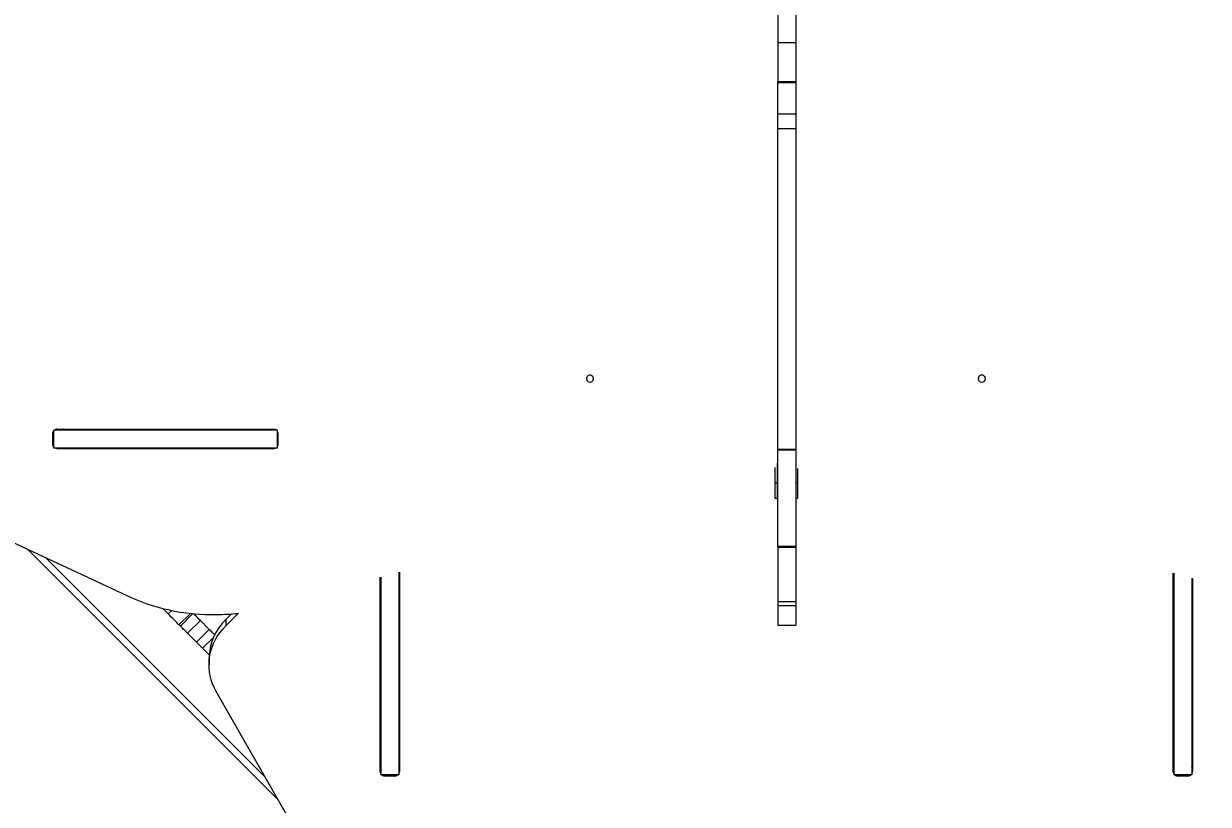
# Model space of a CAD drawing. Header units: millimetres. Extents: x -6796 to 9036, y -6828 to 5710.
# Drawn here: x -3570 to -2194, y -196 to 711 of the extents above; entities that cross this region are included whole.
import ezdxf

# ---------------------------------------------------------------- set-up
doc = ezdxf.new("R2010")
doc.units = ezdxf.units.MM
doc.layers.add('DIKOM_РАЗМЕР_ЗОНА', color=7, linetype='Continuous')
doc.layers.add('DIKOM_РАЗМЕР_ОБЪЕКТА', color=7, linetype='Continuous')
doc.styles.add('style1', font='arial.ttf', dxfattribs={"width": 0.8})
doc.dimstyles.new('1-50', dxfattribs={"dimtxt": 300, "dimasz": 200, "dimexe": 100, "dimexo": 0, "dimgap": 100, "dimtad": 1, "dimtxsty": 'style1', "dimcen": 200, "dimclrd": 7, "dimclre": 7, "dimclrt": 7, "dimadec": 1, "dimazin": 2, "dimtfac": 1, "dimtmove": 0, "dimatfit": 2, "dimfxl": 0, "dimlwd": 25, "dimlwe": 18, "dimarcsym": 0})

# ---------------------------------------------------------------- blocks, each defined once
blk = doc.blocks.new('*D11')
at = {"layer": 'Defpoints', "color": 0, "transparency": 16777216}
for p in [(-5295.5, 688.9), (5479.4, 352.8), (5479.4, -5858.2)]:
    blk.add_point(p, dxfattribs=at)
at = {"layer": 'DIKOM_РАЗМЕР_ОБЪЕКТА', "color": 7, "lineweight": 18, "transparency": 16777216}
for p, q in [((-5295.5, 688.9), (-5295.5, -5958.2)), ((5479.4, 352.8), (5479.4, -5958.2))]:
    blk.add_line(p, q, dxfattribs=at)
at = {"layer": 'DIKOM_РАЗМЕР_ОБЪЕКТА', "color": 7, "lineweight": 25, "transparency": 16777216}
blk.add_line((-5095.5, -5858.2), (5279.4, -5858.2), dxfattribs=at)
at = {"layer": 'DIKOM_РАЗМЕР_ОБЪЕКТА', "color": 7, "transparency": 16777216}
for points in [[(-5095.5, -5824.9), (-5095.5, -5891.5), (-5295.5, -5858.2)], [(5279.4, -5824.9), (5279.4, -5891.5), (5479.4, -5858.2)]]:
    blk.add_solid(points, dxfattribs=at)
at = {"layer": 'DIKOM_РАЗМЕР_ОБЪЕКТА', "color": 7, "transparency": 16777216, "insert": (180.3, -5605), "char_height": 300, "attachment_point": 5, "style": 'style1'}
blk.add_mtext('10800', dxfattribs=at)
blk = doc.blocks.new('*D14')
at = {"layer": 'Defpoints', "color": 0, "transparency": 16777216}
for p in [(-6795.5, 688.9), (6979.4, 688.9), (6979.4, -6727.8)]:
    blk.add_point(p, dxfattribs=at)
at = {"layer": 'DIKOM_РАЗМЕР_ЗОНА', "color": 7, "lineweight": 18, "transparency": 16777216}
for p, q in [((-6795.5, 688.9), (-6795.5, -6827.8)), ((6979.4, 688.9), (6979.4, -6827.8))]:
    blk.add_line(p, q, dxfattribs=at)
at = {"layer": 'DIKOM_РАЗМЕР_ЗОНА', "color": 7, "lineweight": 25, "transparency": 16777216}
blk.add_line((-6595.5, -6727.8), (6779.4, -6727.8), dxfattribs=at)
at = {"layer": 'DIKOM_РАЗМЕР_ЗОНА', "color": 7, "transparency": 16777216}
for points in [[(-6595.5, -6694.5), (-6595.5, -6761.2), (-6795.5, -6727.8)], [(6779.4, -6694.5), (6779.4, -6761.2), (6979.4, -6727.8)]]:
    blk.add_solid(points, dxfattribs=at)
at = {"layer": 'DIKOM_РАЗМЕР_ЗОНА', "color": 7, "transparency": 16777216, "insert": (26, -6474.6), "char_height": 300, "attachment_point": 5, "style": 'style1'}
blk.add_mtext('13800', dxfattribs=at)

msp = doc.modelspace()

# ---------------------------------------------------------------- linework, layer by layer
at = {"color": 7, "linetype": 'Continuous', "lineweight": 15}
for p, q in [((-2694.513, 733.676), (-2694.513, 688.88)), ((-2673.514, 733.676), (-2673.514, 688.88)), ((-2673.514, 688.88), (-2694.513, 688.88)), ((-2694.513, 688.88), (-2694.513, 644.085)), ((-2673.514, 688.88), (-2673.514, 644.085)), ((-2694.513, 644.085), (-2673.514, 644.085)), ((-2694.513, 642.924), (-2694.513, 644.085)), ((-2694.513, 642.924), (-2673.514, 642.924)), ((-2694.513, 606.44), (-2694.513, 642.924)), ((-2673.514, 644.085), (-2673.514, 642.924)), ((-2673.514, 642.924), (-2673.514, 606.44)), ((-2694.513, 606.44), (-2673.514, 606.44)), ((-2694.513, 589.35), (-2694.513, 606.44)), ((-2673.514, 606.44), (-2673.514, 589.35)), ((-2694.513, 589.35), (-2673.514, 589.35)), ((-2694.513, 216.481), (-2694.513, 589.35)), ((-2673.514, 589.35), (-2673.514, 216.481)), ((-3536.908, 234.114), (-3536.915, 223.714)), ((-3535.068, 234.114), (-3536.908, 234.114)), ((-3535.068, 217.88), (-3535.068, 238.88)), ((-3275.26, 238.88), (-3535.068, 238.88)), ((-3279.626, 239.894), (-3531.708, 240.109)), ((-3275.26, 217.88), (-3275.26, 238.88)), ((-3274.509, 223.489), (-3274.503, 233.89)), ((-3535.068, 223.714), (-3536.915, 223.714)), ((-3275.26, 217.88), (-3535.068, 217.88)), ((-3531.723, 217.709), (-3279.709, 217.494)), ((-3524.223, 217.709), (-3531.723, 217.709)), ((-3524.223, 217.709), (-3279.469, 217.5)), ((-2673.514, 216.481), (-2694.513, 216.481)), ((-2694.513, 216.481), (-2694.513, 216.037)), ((-2694.513, 216.037), (-2673.514, 216.037)), ((-2694.513, 103.929), (-2694.513, 216.037)), ((-2673.514, 216.037), (-2673.514, 216.481)), ((-2673.514, 216.037), (-2673.514, 103.929)), ((-2698.013, 195.433), (-2698.013, 177.881)), ((-2695.014, 200.564), (-2695.014, 177.881)), ((-2671.013, 177.881), (-2671.013, 194.433)), ((-2698.013, 177.881), (-2695.014, 177.881)), ((-2698.013, 177.881), (-2698.013, 159.881)), ((-2695.014, 177.881), (-2695.014, 159.881)), ((-2673.514, 177.881), (-2671.013, 177.881)), ((-2671.013, 159.881), (-2671.013, 177.881)), ((-2698.013, 159.881), (-2695.014, 159.881)), ((-2673.514, 159.881), (-2671.013, 159.881)), ((-3648.568, 139.136), (-3450.42, 46.675)), ((-3565.807, 100.517), (-3274.821, -190.469)), ((-2673.514, 103.929), (-2694.513, 103.929)), ((-2694.513, 103.929), (-2694.513, 102.459)), ((-2673.514, 102.459), (-2694.513, 102.459)), ((-2694.513, 102.459), (-2694.513, 39.298)), ((-2673.514, 103.929), (-2673.514, 102.459)), ((-2673.514, 102.459), (-2673.514, 39.298)), ((-3544.596, 90.62), (-3289.868, -164.108)), ((-3134.513, 73.814), (-3134.513, -161.673)), ((-3133.813, 74.003), (-3133.813, -157.775)), ((-2235.213, -157.775), (-2235.213, 72.851)), ((-2234.513, 72.659), (-2234.513, -161.673)), ((-3156.213, -157.775), (-3156.213, 67.941)), ((-3155.513, 68.131), (-3155.513, -161.673)), ((-2213.513, 66.919), (-2213.513, -161.673)), ((-2212.813, 66.728), (-2212.813, -157.775)), ((-3402.317, 25.336), (-3408.78, 31.799)), ((-3402.317, 25.336), (-3398.259, 29.394)), ((-2673.514, 39.298), (-2694.513, 39.298)), ((-2694.513, 39.298), (-2694.513, 34.639)), ((-2673.514, 34.639), (-2694.513, 34.639)), ((-2694.513, 34.639), (-2694.513, 12.408)), ((-2673.514, 39.298), (-2673.514, 34.639)), ((-2673.514, 34.639), (-2673.514, 12.408)), ((-3389.82, 12.839), (-3376.605, 26.055)), ((-3388.155, 11.174), (-3373.572, 25.757)), ((-3379.869, 2.888), (-3365.02, 17.737)), ((-3354.738, 7.456), (-3365.02, 17.737)), ((-3353.077, 24.823), (-3345.577, 24.823)), ((-3335.446, 11.491), (-3320.659, 26.277)), ((-3335.446, 18.991), (-3329.003, 25.434)), ((-3335.446, 18.991), (-3335.446, 11.491)), ((-3388.155, 11.174), (-3389.82, 12.839)), ((-3369.588, -7.393), (-3379.869, 2.888)), ((-3369.588, -7.393), (-3354.738, 7.456)), ((-2694.513, 12.408), (-2673.514, 12.408)), ((-3362.434, -14.548), (-3349.842, -1.956)), ((-3354.824, -22.157), (-3362.434, -14.548)), ((-3354.972, -26.365), (-3354.972, -33.865)), ((-3200.132, -321.315), (-3346.687, -64.567)), ((-3134.513, -161.673), (-3155.513, -161.673)), ((-3150.213, -161.673), (-3150.213, -162.972)), ((-3139.813, -162.972), (-3150.213, -162.972)), ((-3139.813, -161.673), (-3139.813, -162.972)), ((-2213.513, -161.673), (-2234.513, -161.673)), ((-2229.213, -161.673), (-2229.213, -162.972)), ((-2218.813, -162.972), (-2229.213, -162.972)), ((-2218.813, -161.673), (-2218.813, -162.972))]:
    msp.add_line(p, q, dxfattribs=at)
at = {"color": 7, "linetype": 'Continuous', "lineweight": 15, "flags": 128}
for points in [[(-2912.507, 303.281), (-2911.434, 303.101), (-2910.447, 302.58), (-2909.628, 301.759), (-2909.042, 300.705), (-2908.738, 299.503), (-2908.738, 298.251), (-2909.045, 297.05), (-2909.632, 295.997), (-2910.452, 295.177), (-2911.439, 294.658), (-2912.513, 294.481), (-2913.586, 294.66), (-2914.572, 295.181), (-2915.392, 296.002), (-2915.977, 297.056), (-2916.282, 298.258), (-2916.281, 299.51), (-2915.975, 300.711), (-2915.388, 301.764), (-2914.568, 302.584), (-2913.581, 303.103), (-2912.507, 303.281)], [(-2457.523, 294.481), (-2458.596, 294.661), (-2459.582, 295.183), (-2460.401, 296.005), (-2460.986, 297.059), (-2461.29, 298.262), (-2461.288, 299.514), (-2460.981, 300.715), (-2460.393, 301.768), (-2459.573, 302.586), (-2458.585, 303.105), (-2457.512, 303.281), (-2456.438, 303.101), (-2455.452, 302.579), (-2454.634, 301.758), (-2454.049, 300.703), (-2453.745, 299.501), (-2453.746, 298.249), (-2454.053, 297.048), (-2454.641, 295.995), (-2455.462, 295.176), (-2456.449, 294.658), (-2457.523, 294.481)], [(-2461.267, 299.662), (-2461.245, 299.507), (-2461.207, 298.874)], [(-3531.723, 217.709), (-3532.736, 217.825), (-3532.951, 217.88)], [(-3524.223, 217.709), (-3525.236, 217.825), (-3525.451, 217.88)], [(-3277.871, 217.88), (-3278.695, 217.608), (-3279.709, 217.494)], [(-3389.82, 12.839), (-3391.006, 14.025), (-3392.346, 15.365), (-3393.818, 16.837), (-3395.4, 18.419), (-3397.068, 20.087), (-3398.794, 21.813), (-3400.553, 23.572), (-3402.317, 25.336)], [(-3365.02, 17.737), (-3366.206, 18.924), (-3367.377, 20.095), (-3368.519, 21.237), (-3369.617, 22.335), (-3370.657, 23.375), (-3371.627, 24.344), (-3372.513, 25.231), (-3372.987, 25.705)], [(-3379.869, 2.888), (-3381.055, 4.074), (-3382.227, 5.246), (-3383.368, 6.387), (-3384.466, 7.485), (-3385.506, 8.525), (-3386.476, 9.495), (-3387.362, 10.381), (-3388.155, 11.174)], [(-3346.687, -64.567), (-3348.961, -60.213), (-3350.882, -55.733), (-3352.442, -51.149), (-3353.634, -46.483), (-3354.451, -41.757), (-3354.89, -36.993), (-3354.949, -32.215), (-3354.627, -27.444), (-3353.927, -22.704), (-3352.85, -18.017), (-3351.404, -13.405), (-3349.593, -8.891), (-3347.428, -4.495), (-3344.917, -0.24), (-3342.075, 3.856), (-3338.912, 7.773), (-3335.446, 11.491)], [(-3348.405, 1.123), (-3349.147, 1.865), (-3350.004, 2.722), (-3350.901, 3.619), (-3351.832, 4.549), (-3352.787, 5.504), (-3353.758, 6.476), (-3354.738, 7.456)], [(-3362.434, -14.548), (-3363.188, -13.793), (-3363.997, -12.984), (-3364.853, -12.128), (-3365.751, -11.23), (-3366.681, -10.3), (-3367.636, -9.345), (-3368.607, -8.374), (-3369.588, -7.393)]]:
    msp.add_lwpolyline(points, dxfattribs=at)
at = {"color": 7, "linetype": 'Continuous', "lineweight": 15}
for centre, radius, start, end in [((-2903.722, 298.881), 5.098, 171.186942, 188.813058), ((-2903.75, 298.881), 5.071, 171.13951, 188.86049), ((-2466.305, 298.881), 5.098, 351.187268, 8.812732), ((-3530.562, 234.22), 6.347, 135.224975, 180.958285), ((-3531.655, 235.31), 4.8, 90.629859, 131.93216), ((-3524.146, 235.298), 4.815, 93.600307, 131.915405), ((-3279.736, 235.166), 4.729, 51.76519, 88.667326), ((-3281.202, 233.919), 6.699, 359.751392, 27.510358), ((-3530.527, 223.616), 6.389, 179.119958, 224.705787), ((-3281.206, 223.468), 6.696, 332.607923, 0.180692), ((-3352.562, 254.85), 230.028, 244.823024, 269.871627), ((-3290.661, -27.17), 64.316, 134.133298, 179.282688), ((-3345.588, 250.186), 225.364, 270.002756, 276.087141), ((-3151.538, -150.25), 4.675, 180.308975, 211.759514), ((-3138.488, -150.25), 4.675, 328.240486, 359.691025), ((-2230.538, -150.25), 4.675, 180.308975, 211.759514), ((-2217.488, -150.25), 4.675, 328.240486, 359.691025), ((-3151.538, -157.75), 4.675, 180.308975, 211.759514), ((-3150.27, -156.435), 6.537, 233.248701, 270.501078), ((-3139.756, -156.434), 6.538, 269.500429, 306.747757), ((-3138.488, -157.75), 4.675, 328.240486, 359.691025), ((-2230.538, -157.75), 4.675, 180.308975, 211.759514), ((-2229.27, -156.435), 6.537, 233.248701, 270.501078), ((-2218.756, -156.434), 6.538, 269.500429, 306.747757), ((-2217.488, -157.75), 4.675, 328.240486, 359.691025)]:
    msp.add_arc(centre, radius, start, end, dxfattribs=at)

# ---------------------------------------------------------------- dimensions: what is measured, and where the dimension line sits
at = {"layer": 'DIKOM_РАЗМЕР_ЗОНА', "color": 3}
dim = msp.add_linear_dim(base=(6979.369, -6727.833), p1=(-6795.523, 688.881), p2=(6979.369, 688.881), text='13800', dimstyle='1-50', dxfattribs=at)
dim.commit()
dim.dimension.update_dxf_attribs({"geometry": '*D14', "text_midpoint": (26.027, -6727.833), "dimtype": 160})
at = {"layer": 'DIKOM_РАЗМЕР_ОБЪЕКТА', "color": 3}
dim = msp.add_linear_dim(base=(5479.369, -5858.185), p1=(-5295.523, 688.88), p2=(5479.369, 352.849), text='10800', dimstyle='1-50', dxfattribs=at)
dim.commit()
dim.dimension.update_dxf_attribs({"geometry": '*D11', "text_midpoint": (180.342, -5858.185), "dimtype": 160})

doc.saveas('drawing.dxf')
